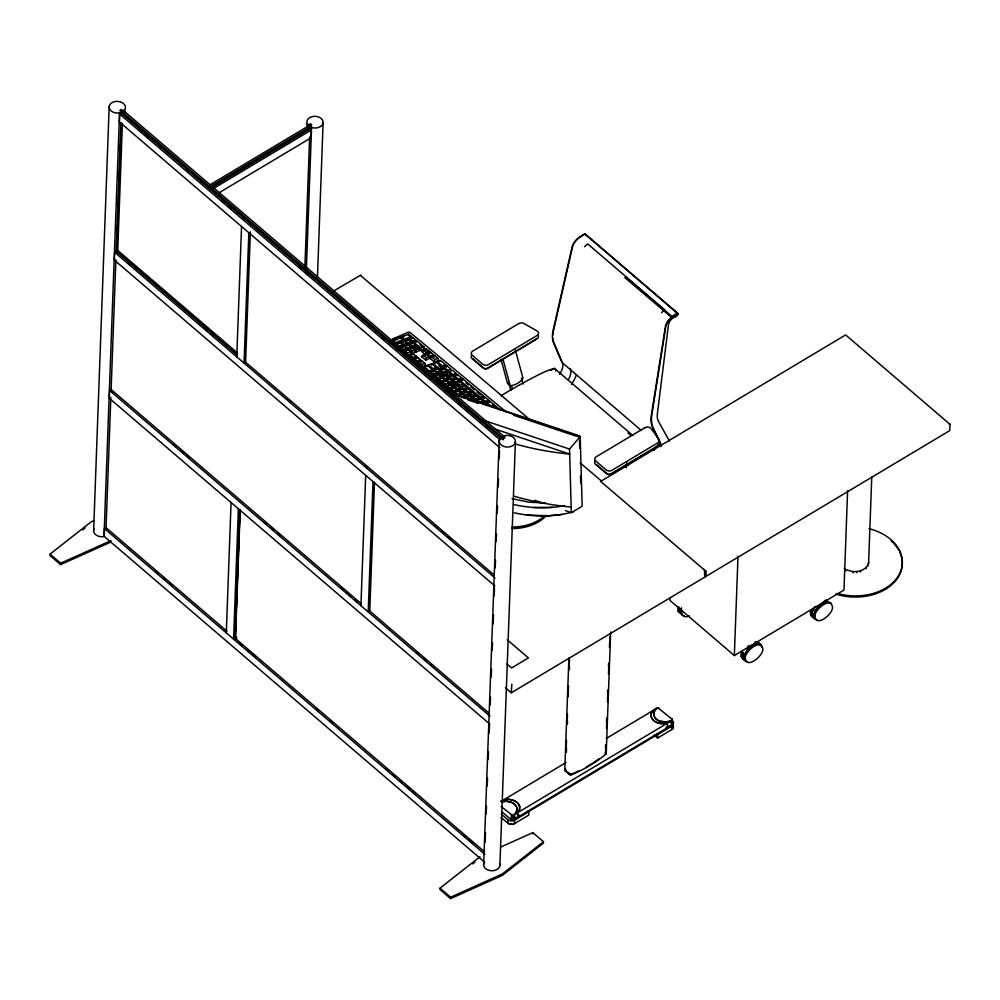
<?xml version="1.0" encoding="UTF-8"?>
<svg xmlns="http://www.w3.org/2000/svg" width="1000" height="1000" viewBox="0 0 1000 1000"><rect width="100%" height="100%" fill="white"/><g stroke="black" fill="none" stroke-linecap="round" stroke-linejoin="round"><path stroke-width="1.5" d="M517 808.688L516.1 812.663A11.925 8.562 2.1 0 1 512.925 815.738L501.037 806.45M653.8 714.663L653.838 713.162M93.95 520.588L91.15 521.838L50.05 554.125L50 555.55L60.6 564.625L110.913 542.038M60.6 564.625L60.65 563.212L50.05 554.125M93.637 530.325L109.175 106.613M122.75 113.963L122.863 110.85L121.388 109.588L119.838 110.512L121.312 111.775L119.55 112.825L104.012 536.538L103.25 536.7A8.15 5.85 2.1 0 1 94.075 528.837M226.938 631.213L106.062 527.688L104.513 528.612L104.225 536.413L484.65 862.2M489.712 724.025L109.3 398.237L109.575 390.45L111.125 389.525L361.188 603.675M121.35 123.987L116.7 251L114.65 252.288L114.362 260.075L494.775 585.862M501.675 438.975L121.263 113.188L119.712 114.113L119.425 121.912L499.85 447.7M106 529.25L110.8 398.4M115.887 259.762L111.075 390.938L113.45 392.975M116.137 252.775L120.913 122.675M121.2 114.887L121.388 109.588M117.662 252.6L122.4 123.312M124.5 112.912L124.975 109.288A8.15 5.85 2.1 0 0 118.625 101.463A8.15 5.85 2.1 0 0 109.15 107.125A8.15 5.85 2.1 0 0 118.787 112.987L119.55 112.825M226.3 632.913L231.075 502.537M236.762 356.863L241.55 226.488M238.375 508.775L233.588 639.15L235.138 638.225L239.862 509.412M248.837 232.738L244.05 363.1L245.6 362.175L250.375 231.812M235.3 637.587L235.7 626.85M236.325 609.788L236.663 600.475M237.288 583.4L237.638 574.087M238.263 557.013L238.663 546.15M239.288 529.075L239.688 518.212M235.413 639.925L240.188 509.825M307.1 126.762L306.975 123.1A8.15 5.85 2.1 0 1 314.9 116.312A8.15 5.85 2.1 0 1 323.025 123.263A8.15 5.85 2.1 0 1 312.275 127.638L310.05 126.075L311.775 125.05L310.45 123.912L308.725 124.938L308.562 129.613M304.913 266.438L309.65 136.988M309.938 129.2L310.05 126.075M310.225 130.15L310.45 123.912M212.362 187.262L309.95 128.912L311.275 130.05L310.988 137.838L218.75 192.987M306.413 267.725L311.562 127.362M317.45 277.15L323.1 122.762M360.925 605.7L365.7 475.325M373 481.562L368.212 611.938L369.762 611.013L374.487 482.2M479.95 856.775L440.05 888.125L440 889.538L450.6 898.612L502.312 875.413L543.413 843.112L543.462 841.7L532.863 832.625L500.725 847.05M450.6 898.612L450.65 897.2L440.05 888.125M483.638 864.312L499.175 440.613M485.175 842.075L485.513 832.725M486.2 814.038L486.488 806.25M487.238 786L487.512 778.2M488.2 759.513L488.488 751.725M489.175 733.025L489.513 723.688M490.2 704.987L490.487 697.2M491.225 676.95L491.512 669.163M492.2 650.475L492.488 642.688M493.175 623.987L493.512 614.637M494.2 595.95L494.487 588.162M495.225 567.913L495.513 560.125M496.2 541.425L496.488 533.638M497.225 513.387L497.512 505.6M498.2 486.912L498.488 479.113M499.225 458.862L499.513 451.075M503.162 439.75L503.275 436.637L505.8 435.425A8.15 5.85 2.1 0 1 515.438 441.287A8.15 5.85 2.1 0 1 505.962 446.95A8.15 5.85 2.1 0 1 499.613 439.125L501.725 437.562L503.212 438.825L504.75 437.9L503.275 436.637M499.888 865.5L515.413 441.8M704.712 577.125L704.488 570.037L600.638 481.425L845.625 334.925L949.975 424.325L949.775 430.588L511.3 692.788L511.863 684.225M507.912 819.8L507.775 823.263L512.475 824.375A4.95 3.55 2.1 0 0 514.462 823.662L528.725 815.138L528.85 811.688L514.587 820.212A4.925 3.538 2.1 0 1 511.863 821L509.675 820.738A4.525 3.25 2.1 0 1 507.912 819.8L501.175 814.038M519.062 815.188L518.275 816.513A12.488 8.963 2.1 0 1 514.288 819.688A2.7 1.938 2.1 0 1 512.762 820.2L512.013 820.138A1.875 1.35 2.1 0 1 511.112 819.675L511.275 815.212M516.987 809.963L516.112 812.438L512.938 815.512L512.762 820.2L515.938 817.125M514.288 819.688L514.462 815A12.488 8.963 2.1 0 0 518.45 811.825C523.862 802.987 510.375 796.925 503.225 800.1L566.075 762.513M514.462 823.675L514.587 820.212M606.2 738.525L653 710.537C645.962 719.05 660.113 726.675 667.588 723.037L667.412 727.712L517.65 817.275L517.812 812.588L519.575 809.575L519.637 806.325M528.1 811.025L528.062 811.925L656.925 734.862L656.963 733.975M532.812 834.038L532.863 832.625M564.788 769.975L568.9 657.925M566.1 751.3L566.5 740.4M567.137 723.288L567.475 713.95M568.1 696.838L568.5 685.938M569.125 668.825L569.475 659.488M566.362 752.262L566.512 748.775M567.388 724.262L567.5 721.15M569.388 669.788L569.5 666.675M605.475 748.075L605.588 744.963M606.487 721.225L606.6 718.112M607.513 693.213L607.638 690.1M608.488 666.75L608.6 663.637M605.588 753.312L605.875 745.537M606.5 728.425L606.85 719.087M607.475 701.963L607.875 691.075M608.5 673.95L608.9 663.062M609.475 647.5L609.875 636.613M606.225 753.312L610.675 631.938M673.188 728.275L673.462 726.188L672.4 729.175L657.6 738.075L657.725 734.613L672.525 725.713L673.587 722.725A4.525 3.25 2.1 0 0 672.613 721.312L672.537 723.612M670.163 597.85L670.062 600.5L734.35 655.562L843.975 590.013L847.613 490.65M654.125 712.125L654.7 710.913A11.925 8.562 2.1 0 1 657.875 707.837L672.038 719.075L671.875 723.538A1.875 1.35 2.1 0 1 672.337 724.262L669.812 726.725L666.25 728.025M672.3 724.8L672.475 720.113L665.913 721.988L659.087 720.775A10.862 7.8 2.1 0 1 654.6 716.925M706.175 576.25L705.987 570.6M734.35 655.562L738 556.2M748.95 645.9L751.175 645.512A13.025 6.725 -49.4 0 0 748.838 647.438L747.763 648.075L747.837 646.087M846.038 570.862L846.075 569.75L844.212 568.513M853.088 572.775L853.125 571.663L846.075 569.75M856.85 572.7L856.888 571.575C862.025 570.95 867.763 567.962 868.625 562.388M860.438 571.925L860.475 570.8M866.112 568.525L866.15 567.413M867.812 566.138L867.85 565.025M868.587 563.5L871.775 476.6M742.675 654.6L743.062 652.525L742.387 654.188A9.488 4.9 -49.4 0 0 741.963 656.45L742.812 659.2L744.412 660.062M410.637 344.162L407.725 345.262L406.875 343.225L404.05 340.887L403.625 341.875L402.775 339.837L399.95 337.5L399.525 338.488L401.1 337.062L403.925 339.4L403.625 341.875L402.45 340.9M402.188 345.95L403.363 346.925L403.663 344.45L400.838 342.113L399.25 343.537L399.688 342.55L402.512 344.888L403.363 346.925L408.15 344.275L410.975 346.613L411.825 348.65L416.188 346.987L418.15 348.612M416.188 346.987L415.35 344.95L412.525 342.612L407.725 345.262L408.025 342.788L405.2 340.45L408.425 339.225L411.238 341.562L412.088 343.6L416.887 340.962L423.812 346.675L424.663 348.725L407.2 355.363M407.562 350.4L407.762 347.837L404.938 345.5M408.1 340.3L409.575 338.787L412.388 341.125L412.088 343.6L412.525 342.612M409.3 343.837L412.125 346.175L411.825 348.65L410.65 347.688M410.387 352.738L411.562 353.7L411.863 351.225L409.038 348.888L407.463 350.312L406.613 348.275L403.787 345.938L400.575 347.163L403.387 349.5L406.613 348.275M408.475 356.425L408.9 355.438L411.887 357.9L412.738 359.938L413.038 357.463L410.05 355L408.575 356.512M415.925 352.038L416.225 349.562L413.413 347.238L411.825 348.65L412.262 347.663L415.075 350L415.925 352.038L414.75 351.075M419.125 349.412L420.3 350.387L420.6 347.9L413.675 342.188M421.262 366.987L421.562 364.5L418.575 362.038L421.8 360.812L424.775 363.288L425.625 365.325L421.262 366.987L420.412 364.938L417.425 362.475M434.9 355.838L434.462 356.825L433.612 354.775L430.637 352.312L427.413 353.537L430.4 356L430.1 358.488L429.25 356.438L426.262 353.975L425.838 354.963L421.575 351.438L423.15 350.012L426.138 352.488L425.838 354.963L421.475 356.625L425.725 360.138L434.9 355.838L437.875 358.3L438.725 360.35L434.363 362L428.925 357.512M425.725 360.138L426.037 357.663L423.05 355.2L421.475 356.625M433.837 370.763L430.613 371.987L433.387 374.275L433.088 376.763L437.45 375.1L436.6 373.05L433.837 370.763L433.4 371.75L432.663 371.138L432.962 368.663L428.488 364.963L427.013 366.475M434.363 362L434.663 359.525L431.675 357.062M432.663 371.138L434.237 369.712L437.013 372L436.712 374.475L441.5 371.838L444.275 374.125L445.125 376.163L445.55 375.175L448.325 377.475L449.175 379.513L449.6 378.525L452.375 380.812L454.075 383.562M433.088 376.763L434.663 375.337L437.438 377.625L437.137 380.1L441.938 377.463L444.7 379.75L445.55 381.788L445.988 380.8L448.75 383.088L449.6 385.138L446.688 386.238M441.938 377.463L441.5 378.438L440.763 377.825L441.062 375.35L438.288 373.062M444.913 381.262L445.112 378.688L442.337 376.4L440.763 377.825M441.188 383.45L442.762 382.025L445.538 384.312L445.238 386.8L453.225 382.863L453.65 381.875L456.425 384.162L457.275 386.2L457.7 385.213L460.475 387.512L461.325 389.55L461.75 388.562L464.525 390.85L465.363 392.9L465.8 391.912L468.575 394.2L469.412 396.238L469.85 395.25L472.625 397.537L473.462 399.588L473.9 398.6L476.662 400.887L477.512 402.925L477.95 401.95M446.3 371.863L447.463 372.837L447.762 370.35L443.725 367.013L442.137 368.425M451.95 375.188L451.512 376.175L450.662 374.137L447.9 371.85L444.675 373.075L447.45 375.363L447.15 377.837L451.95 375.188L454.712 377.488L455.562 379.525L456 378.537L458.762 380.825L459.613 382.875L460.05 381.887L462.812 384.175L463.663 386.213L460.75 387.325M444.8 381.175L446.388 379.75L449.15 382.038L448.85 384.513L453.65 381.875M453.325 393.488L454.913 392.062L457.688 394.35L460.9 393.125L458.125 390.838L457.7 391.825L456.85 389.787L454.075 387.5L453.65 388.475L452.9 387.863L453.2 385.387L450.438 383.1M457.062 391.3L457.25 388.725L454.487 386.438L452.9 387.863M458.125 381.637L458.425 379.162L454.375 375.812L457.587 374.588L461.637 377.938L462.488 379.975L458.125 381.637L462.925 378.988L483.275 395.812L484.113 397.85L479.75 399.513L480.05 397.025L459.7 380.213M461.325 389.55L459.188 387.788L459.6 385.4L456.825 383.113L455.25 384.525M456.95 391.213L458.537 389.787L461.3 392.075L461 394.55L465.8 391.912M469 399.825L466.225 397.525L465.8 398.512L465.05 397.9L465.35 395.425L462.587 393.137M471.438 397.912L471.737 395.438L468.975 393.15L467.388 394.562L471.763 392.912L472.188 391.925L474.963 394.212L475.812 396.25L476.238 395.262L479.012 397.55L479.862 399.6L480.288 398.612L483.062 400.9L483.913 402.938L484.338 401.962L487.113 404.25M475.6 401.35L475.788 398.775L473.025 396.488L476.238 395.262M485.075 403.913L485.375 401.438L481.337 398.088L479.75 399.513M555.625 371.012L555.8 369.538M681.237 614L679.15 612.388L679.312 607.85M682.113 615.175L680.55 611.888L681.65 607.962M747.212 661.675L744.575 660.7L743.713 657.95L741.963 656.45L743.062 652.525M744.688 657.362L743.713 657.95C744.262 650.888 755.863 638.587 761.663 646.087M814.087 618.212C808.988 616.038 813.062 609.212 815.562 606.425M585.35 234.5L584.163 234.175L579.45 237.2A9.787 4.8 -48.2 0 0 572.1 246.912L553.162 330.25A40.8 20.038 -48.2 0 0 553.575 343L558.925 355.513A457.15 90.787 47.8 0 0 561.975 362.413L641.488 430.613M816.888 619.812L814.25 618.837L813.388 616.087L811.637 614.587L812.638 610.875L815.238 606.825M360.462 275.413L529.1 419.1M653.825 713.388C652.575 711.075 660.037 706.462 656.363 708.125A12.488 8.963 2.1 0 0 652.362 711.3L651.125 714.025L651.2 716.875M678.025 606.75L677.862 611.287L681 613.013M682.35 610.45C679.712 615.125 685.312 618.675 689.163 615.7M679.525 607.3L679.225 608.125A9.488 4.9 -49.4 0 0 678.787 610.388L680.55 611.888L681.525 611.3M681.275 608.812L680.975 609.625A9.488 4.9 -49.4 0 0 680.55 611.888M741.775 651.425L740.738 656.425L743.125 658.962M811.45 609.562C809.762 612.112 809.712 617.388 813.85 617.212M408.25 335.163L408.688 334.175L411.512 336.512L412.35 338.55L412.788 337.575L415.613 339.9L416.463 341.938L416.887 340.962M403.363 346.925L403.787 345.938M407.987 340.213L408.425 339.225M407.725 345.262L408.15 344.275M407.463 350.312L407.887 349.325L410.712 351.662L411.562 353.7M412.837 354.762L413.275 353.775L416.25 356.238L417.1 358.288L417.537 357.3L420.513 359.762L421.362 361.8L421.8 360.812M412.738 359.938L413.162 358.963L416.15 361.425M430.637 352.312L430.2 353.3L429.35 351.262L426.375 348.8L425.938 349.775L421.575 351.438M426.9 366.375L427.337 365.4L432.562 369.712L433.4 371.75M435.637 363.062L431.275 364.725L431.7 363.738L436.175 367.438L437.025 369.475L437.463 368.488L440.225 370.775L441.075 372.825L444.113 375.325M440 361.4L440.438 360.412L445.662 364.725L446.5 366.775L446.938 365.788L450.988 369.137L447.762 370.35M437.45 375.1L437.887 374.113L440.65 376.4L441.5 378.438M441.5 371.838L441.075 372.825L434.663 375.337M438.975 365.812L443.413 369.487L443.85 368.5L446.613 370.788L447.463 372.837L452.262 370.188L456.312 373.537L457.163 375.575L457.587 374.588M447.463 372.837L447.9 371.85M445.337 386.887L447.262 388.462L447.688 387.488L450.462 389.775L451.312 391.812L451.737 390.825L454.513 393.113M449.6 385.138L450.037 384.15L452.8 386.438L453.65 388.475M455.35 395.163L455.788 394.175L457.638 395.7M462.488 379.975L462.925 378.988M463.663 386.213L464.087 385.225L466.863 387.525L467.713 389.562L468.137 388.575L470.913 390.863L471.763 392.912M484.113 397.85L484.55 396.863L488.6 400.213L489.45 402.25L489.875 401.262L493.925 404.613L494.775 406.65L495.2 405.662L500.325 409.9M578.75 437.038L579.375 435.825L452.3 393.237M672.2 720.562L672.2 720.562A2.725 1.95 2.1 0 1 671.5 721.087L666.425 723.337L658.562 723.175A11.413 8.188 2.1 0 1 651.162 716.787M519 815.325L517.65 817.275M570.487 774.312L564.812 769.775A1.95 1.4 2.1 0 1 565.262 769.087L564.812 769.775A1.85 1.325 2.1 0 0 565.062 770.7L569.25 774.3A1.825 1.312 2.1 0 0 570.363 774.762A1.938 1.388 2.1 0 0 571.65 774.6A132.662 95.275 2.1 0 0 605.775 754.188L606.2 753.5A1.837 1.312 2.1 0 0 605.788 752.45M680.6 609.475L681.363 608.375M744 655.188L744.812 654.025L744.137 655.688A9.488 4.9 -49.4 0 0 743.713 657.95M484.438 862.325L484.075 862.825A8.15 5.85 2.1 0 0 491.125 870.738A8.15 5.85 2.1 0 0 499.762 863.975M565.45 510.637L571.325 512.612L569.538 449.062L580.2 436.6L453.125 394.012M825.037 600.438L823.312 602.188A13.025 6.725 -49.4 0 1 825.612 601.325L826.4 600.425M431.275 364.725L436.075 362.075L442.575 367.45L443.413 369.487M451.2 381.188L456 378.537M449.288 390.138L454.075 387.5M459.3 387.875L464.087 385.225M463.35 391.225L468.137 388.575M465.05 397.9L469.85 395.25M475.487 401.262L480.288 398.612M672.35 720.337L671.5 721.087L671.325 725.775A2.712 1.95 2.1 0 0 672.188 725.025M672.975 725.288L671.988 726.087L671.862 729.55L672.837 728.75M82.638 529.9L85.062 528M472.638 863.9L475.062 862M543.462 841.7L502.362 873.988L450.65 897.2M661.513 446.188A457.15 92.112 47.5 0 0 659.262 441.425L652.8 427.975A40.8 22.075 -50.7 0 1 651.475 414.45L665.362 326.775A9.787 5.288 -50.7 0 1 671.5 317.337C678 310.438 681.8 314.413 672.875 318.125A6.112 3.312 -50.7 0 0 668.5 324.562L657.4 413.675A24.488 13.25 -50.7 0 0 658.55 421.562L669.388 440.962M592.913 763.037L599.325 758.625M661.525 445.3L653.213 427.938A40.8 22.075 -50.7 0 1 651.888 414.412L665.775 326.737A9.787 5.3 -50.7 0 1 672.75 316.712L677.837 313.738L584.85 234.062L579.025 237.75A9.787 4.8 -48.2 0 0 572.525 246.875L553.575 330.213A40.8 20.038 -48.2 0 0 552.85 335.025M122.863 110.85L124.625 109.8M121.213 114.612L122.75 113.688L503.175 439.475M209.713 184.988L307.3 126.638L308.625 127.775L211.038 186.125M210.987 187.55L309.738 128.5M213.688 188.4L311.275 130.05M109.3 398.237L110.838 397.312M333.9 290.863L360.712 275.1M678.787 610.388L679.762 609.8M826.112 600.175L825.037 600.825A12.912 6.662 -49.4 0 0 824.587 600.95M811.637 614.587L812.613 614.012M741.963 656.45L742.938 655.863M565.062 770.7L569.738 774M586.087 767.113L591.775 763.713M517.812 812.588L667.588 723.037M571.325 512.612L582.163 506.3L580.2 436.6M656.912 707.837L657.55 707.663M513.9 815.288L513.9 815.288A2.688 1.925 2.1 0 1 512.938 815.512M550.625 370.387L554.475 368.4L632.825 435.513M60.65 563.212L110.962 540.625M578.888 770.85L570.363 774.762M605.3 752.738L606.2 753.5L605.288 753.9A1.25 0.9 2.1 0 0 605.487 752.95M564.812 769.775L565.737 769.388M399.95 337.5L392.362 340.387L395.188 342.713L402.775 339.837M401.1 337.062L408.688 334.175M393.7 340.7L398.062 339.038M399.525 338.488L403.888 336.825M403.925 339.4L411.512 336.512M399.688 342.55L396.463 343.775L399.288 346.1L402.512 344.888M400.838 342.113L404.05 340.887M409.575 338.787L412.788 337.575M403.663 344.45L406.875 343.225M408.025 342.788L411.238 341.562M412.388 341.125L415.613 339.9M407.762 347.837L410.975 346.613M412.125 346.175L415.35 344.95M407.887 349.325L404.675 350.55L407.5 352.887L410.712 351.662M409.038 348.888L412.262 347.663M413.413 347.238L416.625 346.012L419.45 348.338L420.3 350.387M411.863 351.225L415.075 350M416.225 349.562L419.45 348.338M420.6 347.9L423.812 346.675M410.05 355L413.275 353.775M423.15 350.012L426.375 348.8M413.038 357.463L416.25 356.238M426.138 352.488L429.35 351.262M417.537 357.3L414.312 358.525L417.3 360.988L420.513 359.762M423.05 355.2L426.262 353.975M426.037 357.663L429.25 356.438M430.4 356L433.612 354.775M421.562 364.5L424.775 363.288M434.663 359.525L437.875 358.3M427.337 365.4L424.113 366.625L429.338 370.938L432.562 369.712M428.488 364.963L431.7 363.738M440.438 360.412L437.225 361.637L442.438 365.95L445.662 364.725M432.962 368.663L436.175 367.438M434.237 369.712L437.463 368.488M442.575 367.45L439.35 368.675L432.85 363.3M443.725 367.013L446.938 365.788M443.85 368.5L440.625 369.725L443.4 372.013L446.613 370.788M437.013 372L440.225 370.775M433.387 374.275L436.6 373.05M441.062 375.35L444.275 374.125M437.438 377.625L440.65 376.4M442.337 376.4L445.55 375.175M447.45 375.363L450.662 374.137M436.163 380.55L438.312 379.738L439.162 381.775L439.588 380.788L442.362 383.075M456.312 373.537L453.1 374.762L449.05 371.413M445.112 378.688L448.325 377.475M448.6 377.287L451.512 376.175M444.7 379.75L441.488 380.975L438.713 378.675M446.388 379.75L449.6 378.525M442.762 382.025L447.713 380.062M454.712 377.488L451.5 378.7L448.725 376.413M449.15 382.038L452.375 380.812M458.425 379.162L461.637 377.938M445.538 384.312L448.75 383.088M458.762 380.825L455.55 382.05L452.775 379.762M456.825 383.113L460.05 381.887M453.2 385.387L456.425 384.162M452.8 386.438L449.588 387.663L446.812 385.375M454.487 386.438L457.7 385.213M459.6 385.4L462.812 384.175M448.312 390.588L450.462 389.775M449.588 391.637L451.737 390.825M457.25 388.725L460.475 387.512M456.85 389.787L453.638 391.012L450.863 388.713M458.537 389.787L461.75 388.562M454.913 392.062L459.862 390.1M466.863 387.525L463.65 388.738L460.875 386.45M461.3 392.075L464.525 390.85M458.963 395.412L462.175 394.188L464.95 396.475L465.8 398.512M470.913 390.863L467.7 392.088L464.925 389.8M468.975 393.15L472.188 391.925M465.35 395.425L468.575 394.2M461.725 397.7L464.95 396.475M464.087 398.35L466.225 397.525M471.737 395.438L474.963 394.212M472.625 397.537L469.4 398.762L466.625 396.475M470.675 399.825L473.9 398.6M480.05 397.025L483.275 395.812M475.788 398.775L479.012 397.55M481.337 398.088L484.55 396.863M483.062 400.9L479.837 402.125L477.075 399.837M485.375 401.438L488.6 400.213M481.125 403.175L484.338 401.962M489.875 401.262L486.662 402.488L490.712 405.838L493.925 404.613M491.987 406.887L495.2 405.662M669.225 726.1L670.837 725.537M502.537 800.337L508.35 799.4L512.263 799.963A11.413 8.188 2.1 0 1 519.65 806.35M665.975 728.088L667.412 727.712M564.538 505.588C547.938 509.113 530.638 508.225 514.125 504.613M514.362 512.837C533.75 517.112 554.263 517.225 573.45 511.775M501.425 801.712L506.688 801.15L511.725 802.362A10.862 7.8 2.1 0 1 516.225 806.213L516.737 807.65M501.413 801.938L506.688 801.375L511.712 802.588A10.862 7.8 2.1 0 1 516.213 806.438M755.3 642.062L758.425 642.375L759.912 644.587M562.288 514.412L548.25 515.763L526.512 515.062M755.125 642.1L758.188 642.262L759.812 644.175M512.475 824.375L509.55 824.2M552.9 507.312L533.925 507.463M853.125 571.663L856.888 571.575M545.562 503.062L528.7 502.137L512.05 498.65M664.125 721.975L669.987 722.038L665.913 721.988M666.888 726.7L669.812 726.725L667.1 726.688M506.688 801.15L500.825 801.087L504.9 801.137M569.25 774.3L571.65 774.6M683 615.5L684.038 615.612M658.25 707.85L658.962 708.025M703.8 569.438L704.675 569.75M512.55 815.725L511.838 815.562M467.925 399.9L478.275 403.363M513.737 415.25L577.275 436.538M483.013 420.062L569.538 449.062M494.888 429.012L569.675 454.075A259.738 211.688 -1.6 0 1 515.175 443.963M534.663 500.325L540.525 502.287M508.9 823.95L501.05 817.5M757.262 643.15L758.25 643.812M949.875 424.2L949.737 424.087A1.462 1.025 6.1 0 0 949.013 423.825M505.887 411.688L410.425 332.8A1.787 1.025 15.2 0 0 407.863 332.337L406.475 332.987A301.312 172.913 15.2 0 1 392.55 338.825M409.275 336.012L412.35 338.55M419.975 344.85L424.663 348.725M427.013 350.662L429.137 352.425M444.338 364.975L446.5 366.775M455.025 373.812L457.163 375.575M466.087 382.95L468.5 384.938M470.9 386.925L474.5 389.9M476.912 391.887L480.513 394.875M485.188 404L487.038 405.525M406.55 344.3L407.825 345.35M447.038 377.75L449.175 379.513M470.275 396.938L473.462 399.588M419.237 360.037L421.362 361.8M391.213 340.825L394.038 343.15M396.262 344.988L398.137 346.538M399.425 347.6L402.25 349.938M403.525 350.988L406.35 353.325M422.962 367.05L430.213 373.038M431.488 374.1L434.263 376.388M435.538 377.45L438.312 379.738M443.638 384.137L446.413 386.425L447.262 388.462M438.162 380.95L440.012 382.475M443.212 385.125L444.062 385.825M672.337 316.75L625.725 277.062L624.888 277.65L671.5 317.337M657.925 444.6L660.275 446.6M585.275 234.037L678.162 313.587M307.225 123.65L308.725 124.938M627.913 432.925L630.275 434.95M473.65 359.462L484.225 368.5A2.037 1.462 2.1 0 0 486.7 368.675L535.85 339.275A2.037 1.462 2.1 0 0 536.337 338.5M580.1 462.775L601.45 481.062M504.775 437.125L124.35 111.337L122.8 112.263L503.225 438.05M138.988 129.838L141.35 131.862M144.913 134.913L148.463 137.95M221.938 200.875L224.312 202.913M229.05 206.962L231.425 209M298.975 266.85L301.35 268.875M306.087 272.938L308.45 274.962M381.938 337.887L384.3 339.925M458.963 403.862L461.337 405.887M466.075 409.95L468.45 411.975M119.712 114.113L500.138 439.9M117.737 250.438L237.438 352.938M116.7 251L237.425 354.4M116.188 251.363L237.075 354.875M245.375 361.987L494.237 575.112M127.987 262.925L130.363 264.95M197.913 322.8L200.375 324.913M203.925 327.95L207.475 330.988M210.95 333.963L213.325 336M287.987 399.938L290.35 401.962M365.012 465.913L367.388 467.938M434.938 525.788L437.3 527.812M442.05 531.875L444.412 533.913M447.975 536.95L451.525 540M114.65 252.288L495.062 578.075M654.137 735.113L657.6 738.075M507.2 639.738L528.413 657.9L511.6 667.95L506.887 663.913M505.387 687.712L511.3 692.788M369.475 610.775L489.175 713.288M173.962 444.787L176.325 446.812M181 450.825L183.425 452.9M186.925 455.9L189.338 457.962M263.95 521.862L266.325 523.9M270.963 527.863L273.438 529.987M278.05 533.938L280.425 535.962M340.988 587.837L343.35 589.862M346.912 592.913L350.462 595.95M354.938 599.788L357.312 601.812M416.925 652.862L419.288 654.9M423.938 658.875L426.4 660.987M431.05 664.963L433.425 667M109.575 390.45L490 716.237M502.013 811.888L511.112 819.675M234.412 635.363L236.788 637.388M234.363 636.775L236.737 638.812M234.05 637.3L484.113 851.45M155.912 571.838L158.275 573.875M163.012 577.925L165.387 579.95M170 583.913L172.375 585.938M238.975 642.975L242.3 645.825M247.037 649.875L249.412 651.912M252.963 654.95L256.512 658M316.025 708.962L318.387 710.987M330 720.925L332.362 722.95M385.95 768.85L388.325 770.875M393.062 774.938L395.438 776.975M399.913 780.8L402.287 782.837M407.025 786.9L409.4 788.925M412.95 791.975L415.325 794M463 834.837L465.375 836.862M468.925 839.912L472.488 842.95M104.513 528.612L484.938 854.4M501.138 359.837L507.6 383.55L510.25 385.825A18.288 13.137 2.1 0 0 522.975 378.175L515.325 350.025M672.038 719.075C672.288 723.288 662.225 722.625 659.087 721A10.862 7.8 2.1 0 1 654.587 717.15L654.075 715.7M747.45 648.275L747.325 650.163C750.5 646.7 756.087 641.375 760.962 644.513L761.737 647.175M831.05 603.3C823.962 598.1 814.362 608.987 813.388 616.087L815.512 610.337L818.725 606.425L824.663 602.337L828.225 601.6L826.137 600.5M757.837 641.825L758.337 642.562M831.125 603.475L830.812 603.088M570.1 368.725L570.675 370.312A14.675 7.575 -49.4 0 1 568.438 379.562M560.688 358.55L562.75 363.5A14.675 7.575 -49.4 0 1 559.475 374.425M560.413 357.938L559.875 356.7M559.612 356.087L553.987 342.962A40.8 20.038 -48.2 0 1 553.663 342.113M672.262 719.3L672.412 719.538M626.825 462.788L627.663 465.675M625.425 464.862L626.263 467.762M521.487 378.2L523.138 384.062M511.538 385.863L512.362 388.8M508.762 383.15L510.7 390.025A4.3 1.2 50.7 0 0 510.863 390.487M502.987 359.15L510.25 385.825M653.812 714.438L654.062 715.925M516.75 807.425L517 808.913M579.513 440.45L579.725 448.162M580.5 475.913L580.725 483.625M553.387 341.225A40.8 20.038 -48.2 0 1 552.875 338.3M655.238 447.15A14.675 7.575 -49.4 0 1 654.062 450.45M661.55 312.7A9.762 5.288 -50.7 0 1 664.762 309.913L587.8 244A9.775 4.8 -48.2 0 0 584.525 246.737M576.413 374.787A26.9 13.887 -49.4 0 1 571.425 384.45M507.612 383.55A18.288 13.137 2.1 0 1 508.2 382.612M471.575 355.412A4.075 2.925 2.1 0 0 472.113 358.65L482.55 367.587A4.075 2.925 2.1 0 0 488.3 368L537.038 338.862A4.075 2.925 2.1 0 0 537.688 334.95M473.45 359.263A2.037 1.462 2.1 0 1 473.125 358.537M595.625 460.513A4.075 2.925 2.1 0 0 595.562 464.363L606 473.3A4.075 2.925 2.1 0 0 611.737 473.738L657.875 446.138A4.075 2.925 2.1 0 0 658.8 442.537M596.6 464.45A2.037 1.462 2.1 0 0 596.9 464.988L607.675 474.212A2.037 1.462 2.1 0 0 610.138 474.4L656.65 446.587A2.037 1.462 2.1 0 0 657.2 445.538M501.037 395.712A449.963 232.338 -49.4 0 1 541.263 373.413A83.637 43.188 -49.4 0 1 554.475 368.4M544.412 516A41.712 29.962 2.1 0 1 512 527M546.45 515.475A41.712 29.962 2.1 0 1 511.95 528.562M571.163 507.05A259.738 211.688 -1.6 0 1 513.888 496.138M900.525 553.925A48.137 34.562 2.1 0 1 886.075 588.925A48.137 34.562 2.1 0 1 835.625 594.025M891.225 541.025A48.137 34.562 2.1 0 1 891.862 541.6M892.475 542.188A48.137 34.562 2.1 0 1 893.075 542.775M894.237 543.987A48.137 34.562 2.1 0 1 894.788 544.6M895.312 545.225A48.137 34.562 2.1 0 1 897.262 547.788M897.7 548.45A48.137 34.562 2.1 0 1 898.913 550.462M899.613 551.838A48.137 34.562 2.1 0 1 900.238 553.225M869.038 528.7A48.137 34.562 2.1 0 1 899.7 573.462A48.137 34.562 2.1 0 1 837.537 593.475M565.7 770.562A1.25 0.9 2.1 0 1 565.475 769.725M606.2 753.5A1.95 1.4 2.1 0 1 605.775 754.188M745.15 657.837C746.225 669.587 762.575 656.55 762.875 649.488C761.787 637.737 745.438 650.775 745.15 657.837M814.825 615.975C815.9 627.725 832.25 614.688 832.55 607.625C831.462 595.887 815.113 608.913 814.825 615.975M518.812 323.537L472.675 351.138A4.075 2.925 2.1 0 0 472.238 355.25L482.675 364.188A4.075 2.925 2.1 0 0 488.425 364.6L537.163 335.462A4.075 2.925 2.1 0 0 536.975 330.913L523.938 323.525A4.075 2.925 2.1 0 0 518.812 323.537M644.862 427.7L596.138 456.85A4.075 2.925 2.1 0 0 595.688 460.962L606.125 469.9A4.075 2.925 2.1 0 0 611.862 470.325L658 442.738A4.075 2.925 2.1 0 0 658.925 439.137L651.1 428.638A4.075 2.925 2.1 0 0 644.862 427.7M680.387 609.812L679.488 609.038L680.387 609.812M743.562 655.875L742.65 655.1L743.562 655.875"/></g></svg>
